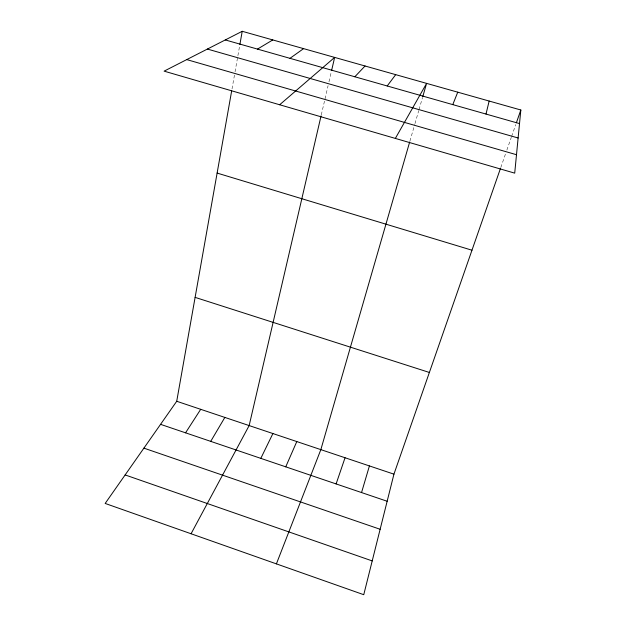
<?xml version="1.0" encoding="UTF-8"?>
<svg xmlns="http://www.w3.org/2000/svg" width="626" height="626" viewBox="0 0 626 626"><rect width="100%" height="100%" fill="white"/><g stroke="black" fill="none" stroke-linecap="round" stroke-linejoin="round"><path stroke-width="0.47" stroke-dasharray="3.13 2.35" d="M232.011 88.955L234.867 72.788M235.04 71.841L239.711 45.432M321.295 114.902L328.094 85.606M328.971 81.842L331.373 71.505M409.92 141.108L414.709 124.543M414.975 123.627L418.747 110.552M419.021 109.62L422.534 97.437M500.784 167.525L505.573 153.769M506.857 150.107L511.309 137.337M511.622 136.421L515.754 124.574"/><path stroke-width="0.94" d="M520.832 109.996L514.713 173.144L164.106 71.145L242.215 31.3L520.832 109.996L516.387 122.759M500.464 168.441L393.942 474.156L363.753 594.7L105.168 503.445L176.72 401.274L231.675 90.856M239.883 44.493L242.215 31.3M321.075 115.849L249.156 425.578L191.063 533.759M331.592 70.566L334.644 57.412L279.658 104.761M486.003 114.057L489.156 101.052M409.662 142.032L320.848 449.625L276.402 563.877M422.808 96.498L426.596 83.383L395.35 138.416M361.546 492.56L369.418 465.924M336.107 483.929L345.051 457.747M452.786 104.612L457.747 92.178M285.746 466.832L296.794 441.557M260.815 458.373L272.897 433.544M210.719 441.369L224.851 417.425M185.554 432.824L200.703 409.318M387.204 85.973L395.695 74.651M354.84 76.771L365.044 65.996M289.979 58.328L303.579 48.632M257.489 49.094L272.772 39.931M225.282 39.939L519.51 123.588M207.402 49.063L518.117 137.994M186.744 59.595L516.497 154.716M217.112 173.073L471.973 250.212M195.109 297.373L429.373 372.462M176.72 401.274L393.942 474.156M160.561 424.342L387.158 501.254M143.894 448.138L380.139 529.275M125.137 474.931L372.212 560.912"/></g></svg>
